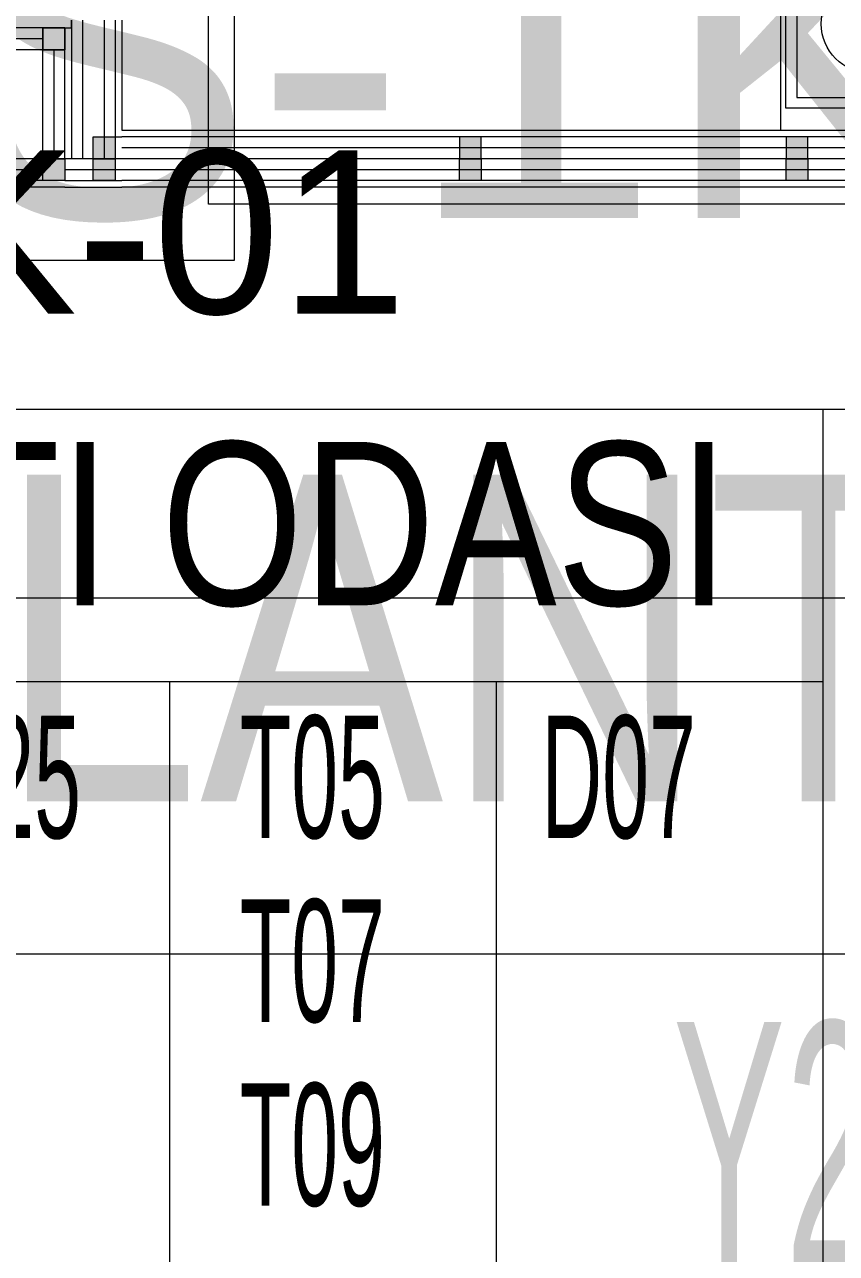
# Model space of a CAD drawing. Extents: x -9058 to 11890, y 0 to 4205.
# Drawn here: x 9631.2 to 9780.3, y 3164.1 to 3389.7 of the extents above; entities that cross this region are included whole.
import ezdxf
from ezdxf.enums import TextEntityAlignment as Align

# ---------------------------------------------------------------- set-up
doc = ezdxf.new("R2010")
doc.units = 0
doc.header["$MEASUREMENT"] = 0
doc.layers.get('0').update_dxf_attribs({"color": 9, "lineweight": 9})
for name, color, linetype, lineweight in [('10', 9, 'Continuous', 9), ('40A', 9, 'Continuous', 9), ('M-TEFRIS2-015', 129, 'Continuous', 9), ('M-TEFRIS2-015 @ 10 (1)', 129, 'Continuous', 9), ('M-TEFRIS2-015 @ 10 (2)', 129, 'Continuous', 9), ('M-TEFRIS2-015 @ 20', 129, 'Continuous', 9)]:
    doc.layers.add(name, color=color, linetype=linetype, lineweight=lineweight)
doc.styles.add('Arial', font='arial.ttf', dxfattribs={"height": 2.5})
doc.styles.add('MuuM_TEXT-STANDART', font='ARIALN.TTF')

# ---------------------------------------------------------------- blocks, each defined once
blk = doc.blocks.new('m-mu-ocak01-p')
for points in [[(-16.5, 5), (-16.5, 65), (14.5, 65), (14.5, 5)], [(12.5, 36), (12.5, 63), (-14.5, 63), (-14.5, 36)], [(12.5, 34), (12.5, 7), (-14.5, 7), (-14.5, 34)]]:
    blk.add_lwpolyline(points, close=True)
for centre in [(-1, 49.5), (-1, 20.5)]:
    blk.add_circle(centre, 9)
blk.add_point((-1, 0))
blk = doc.blocks.new('prf-10x10')
h = blk.add_hatch(color=255)
h.dxf.hatch_style = 1
h.paths.add_polyline_path([(-5, -5), (5, -5), (5, 5), (-5, 5)])
at = {"layer": '10'}
blk.add_lwpolyline([(-5, -5), (5, -5), (5, 5), (-5, 5)], close=True, dxfattribs=at)
blk = doc.blocks.new('0a_roomno2')
blk.add_lwpolyline([(30, -16), (0, -16), (0, 0), (30, 0)], close=True)
for points in [[(0, 0), (30, 0)], [(0, -5), (30, -5)], [(12, -5), (12, -16)], [(18, -5), (18, -16)], [(24, -5), (24, -16)]]:
    blk.add_lwpolyline(points)
at = {"layer": '40A'}
blk.add_lwpolyline([(0, 0), (30, 0)], dxfattribs=at)
at = {"style": 'Arial'}
blk.add_attdef('ODANO', (0, 1.505), '', height=3, dxfattribs=at)
blk.add_attdef('MEKANADI', text='', height=3, dxfattribs=at).set_placement((0.525, -4.75), align=Align.BOTTOM_LEFT)
at = {"style": 'MuuM_TEXT-STANDART', "width": 0.6}
for tag, p in [('YER01', (15, -7)), ('TAVAN01', (20.625, -7)), ('DUVAR01', (26.25, -7)), ('YER02', (15, -10.375)), ('TAVAN02', (20.625, -10.375)), ('DUVAR02', (26.25, -10.375)), ('YER03', (15, -13.75)), ('TAVAN03', (20.625, -13.75)), ('DUVAR03', (26.25, -13.75))]:
    blk.add_attdef(tag, text='', height=2.25, dxfattribs=at).set_placement(p, align=Align.MIDDLE_CENTER)
at = {"style": 'MuuM_TEXT-STANDART'}
blk.add_attdef('M2', text='', height=2.25, dxfattribs=at).set_placement((1.323, -7.805), align=Align.MIDDLE_LEFT)
at = {"style": 'MuuM_TEXT-STANDART', "width": 0.6}
blk.add_attdef('TEMIZTAVANYUKSEKLIGI', text='', height=2.25, dxfattribs=at).set_placement((2.7, -13.162), align=Align.MIDDLE_LEFT)
blk = doc.blocks.new('*U678')
at = {"layer": 'M-TEFRIS2-015 @ 20', "xscale": 20, "yscale": 20, "zscale": 20}
blk.add_blockref('0a_roomno2', (9664.96, 3676.76), dxfattribs=at)
blk = doc.blocks.new('*U679')
at = {"layer": 'M-TEFRIS2-015 @ 10 (1)'}
ref = blk.add_blockref('0a_roomno2', (9477.8, 3319.13), dxfattribs=dict(at, xscale=10, yscale=10, zscale=10))
ref.add_attrib('ODANO', ' PRS-1K-01', (9477.8, 3336.68), dxfattribs={"layer": '0', "height": 30, "style": 'Arial'})
ref.add_attrib('MEKANADI', 'TOPLANTI ODASI', dxfattribs={"layer": '0', "height": 30, "style": 'Arial', "width": 0.8}).set_placement((9483.05, 3274.13), align=Align.BOTTOM_LEFT)
ref.add_attrib('YER01', 'Y25', dxfattribs={"layer": '0', "height": 22.5, "style": 'MuuM_TEXT-STANDART', "width": 0.6}).set_placement((9627.8, 3251.63), align=Align.MIDDLE_CENTER)
ref.add_attrib('TAVAN01', 'T05', dxfattribs={"layer": '0', "height": 22.5, "style": 'MuuM_TEXT-STANDART', "width": 0.6}).set_placement((9684.05, 3251.63), align=Align.MIDDLE_CENTER)
ref.add_attrib('DUVAR01', 'D07', dxfattribs={"layer": '0', "height": 22.5, "style": 'MuuM_TEXT-STANDART', "width": 0.6}).set_placement((9740.3, 3251.63), align=Align.MIDDLE_CENTER)
ref.add_attrib('TAVAN02', 'T07', dxfattribs={"layer": '0', "height": 22.5, "style": 'MuuM_TEXT-STANDART', "width": 0.6}).set_placement((9684.05, 3217.88), align=Align.MIDDLE_CENTER)
ref.add_attrib('TAVAN03', 'T09', dxfattribs={"layer": '0', "height": 22.5, "style": 'MuuM_TEXT-STANDART', "width": 0.6}).set_placement((9684.05, 3184.13), align=Align.MIDDLE_CENTER)
at = {"layer": 'M-TEFRIS2-015 @ 10 (2)'}
ref = blk.add_blockref('0a_roomno2', (9477.8, 3319.13), dxfattribs=dict(at, xscale=10, yscale=10, zscale=10))
ref.add_attrib('ODANO', ' PRS-1K-01', (9477.8, 3336.68), dxfattribs={"layer": '0', "height": 30, "style": 'Arial'})
ref.add_attrib('MEKANADI', 'TOPLANTI ODASI', dxfattribs={"layer": '0', "height": 30, "style": 'Arial', "width": 0.8}).set_placement((9483.05, 3274.13), align=Align.BOTTOM_LEFT)
ref.add_attrib('YER01', 'Y25', dxfattribs={"layer": '0', "height": 22.5, "style": 'MuuM_TEXT-STANDART', "width": 0.6}).set_placement((9627.8, 3251.63), align=Align.MIDDLE_CENTER)
ref.add_attrib('TAVAN01', 'T05', dxfattribs={"layer": '0', "height": 22.5, "style": 'MuuM_TEXT-STANDART', "width": 0.6}).set_placement((9684.05, 3251.63), align=Align.MIDDLE_CENTER)
ref.add_attrib('DUVAR01', 'D07', dxfattribs={"layer": '0', "height": 22.5, "style": 'MuuM_TEXT-STANDART', "width": 0.6}).set_placement((9740.3, 3251.63), align=Align.MIDDLE_CENTER)
ref.add_attrib('TAVAN02', 'T07', dxfattribs={"layer": '0', "height": 22.5, "style": 'MuuM_TEXT-STANDART', "width": 0.6}).set_placement((9684.05, 3217.88), align=Align.MIDDLE_CENTER)
ref.add_attrib('TAVAN03', 'T09', dxfattribs={"layer": '0', "height": 22.5, "style": 'MuuM_TEXT-STANDART', "width": 0.6}).set_placement((9684.05, 3184.13), align=Align.MIDDLE_CENTER)
at = {"layer": 'M-TEFRIS2-015 @ 20'}
ref = blk.add_blockref('0a_roomno2', (9477.8, 3319.13), dxfattribs=dict(at, xscale=20, yscale=20, zscale=20))
ref.add_attrib('ODANO', ' PRS-1K-01', (9477.8, 3354.23), dxfattribs={"layer": '0', "height": 60, "style": 'Arial'})
ref.add_attrib('MEKANADI', 'TOPLANTI ODASI', dxfattribs={"layer": '0', "height": 60, "style": 'Arial', "width": 0.8}).set_placement((9488.3, 3229.13), align=Align.BOTTOM_LEFT)
ref.add_attrib('YER01', 'Y25', dxfattribs={"layer": '0', "height": 45, "style": 'MuuM_TEXT-STANDART', "width": 0.6}).set_placement((9777.8, 3184.13), align=Align.MIDDLE_CENTER)

msp = doc.modelspace()

# ---------------------------------------------------------------- hatches: boundary and pattern name
at = {"layer": 'M-TEFRIS2-015'}
h = msp.add_hatch(color=256, dxfattribs=at)
h.dxf.hatch_style = 1
h.paths.add_polyline_path([(9634.56, 3385.12), (9638.56, 3385.12), (9638.56, 3389.12), (9634.56, 3389.12)])
h = msp.add_hatch(color=256, dxfattribs=at)
h.dxf.hatch_style = 1
h.paths.add_polyline_path([(9711.06, 3365.12), (9715.06, 3365.12), (9715.06, 3369.12), (9711.06, 3369.12)])
h = msp.add_hatch(color=256, dxfattribs=at)
h.dxf.hatch_style = 1
h.paths.add_polyline_path([(9771.06, 3365.12), (9775.06, 3365.12), (9775.06, 3369.12), (9771.06, 3369.12)])
h = msp.add_hatch(color=256, dxfattribs=at)
h.dxf.hatch_style = 1
h.paths.add_polyline_path([(9634.56, 3361.12), (9638.56, 3361.12), (9638.56, 3365.12), (9634.56, 3365.12)])
h = msp.add_hatch(color=256, dxfattribs=at)
h.dxf.hatch_style = 1
h.paths.add_polyline_path([(9711.06, 3361.12), (9715.06, 3361.12), (9715.06, 3365.12), (9711.06, 3365.12)])
h = msp.add_hatch(color=256, dxfattribs=at)
h.dxf.hatch_style = 1
h.paths.add_polyline_path([(9771.06, 3361.12), (9775.06, 3361.12), (9775.06, 3365.12), (9771.06, 3365.12)])

# ---------------------------------------------------------------- linework, layer by layer
for points in [[(9308.1, 3651.73), (9669.69, 3651.73), (9669.69, 3346.4), (9308.1, 3346.4)], [(9833.06, 3635.37), (9770.06, 3635.37), (9770.06, 3370.37), (9833.06, 3370.37)]]:
    msp.add_lwpolyline(points, close=True, dxfattribs=at)
for points in [[(9638.56, 3389.12), (9345.06, 3389.12)], [(9634.56, 3385.12), (9638.56, 3385.12), (9638.56, 3389.12), (9634.56, 3389.12), (9634.56, 3385.12)], [(9638.56, 3389.12), (9639.81, 3389.12), (9639.81, 3390.57)], [(9639.81, 3390.57), (9639.81, 3365.12)], [(9641.81, 3390.57), (9641.81, 3365.12)], [(9645.81, 3390.57), (9645.81, 3365.12), (9645.81, 3365.12)], [(9647.81, 3390.57), (9647.81, 3369.12), (9649.06, 3369.12)], [(9649.06, 3390.57), (9649.06, 3370.37)], [(9634.56, 3387.12), (9345.06, 3387.12)], [(9638.56, 3385.12), (9345.06, 3385.12)], [(9634.56, 3365.12), (9634.56, 3385.12)], [(9634.56, 3365.12), (9634.56, 3385.12)], [(9636.56, 3385.12), (9636.56, 3365.12)], [(9638.56, 3365.12), (9638.56, 3385.12)], [(9638.56, 3365.12), (9638.56, 3385.12)], [(9649.06, 3370.37), (9835.06, 3370.37)], [(9835.06, 3369.12), (9649.06, 3369.12)], [(9711.06, 3365.12), (9715.06, 3365.12), (9715.06, 3369.12), (9711.06, 3369.12), (9711.06, 3365.12)], [(9771.06, 3365.12), (9775.06, 3365.12), (9775.06, 3369.12), (9771.06, 3369.12), (9771.06, 3365.12)], [(9831.06, 3367.12), (9649.06, 3367.12)], [(9638.56, 3365.12), (9345.06, 3365.12)], [(9638.56, 3361.12), (9634.56, 3361.12), (9634.56, 3365.12), (9638.56, 3365.12), (9638.56, 3361.12)], [(9649.06, 3365.12), (9638.56, 3365.12)], [(9835.06, 3365.12), (9649.06, 3365.12)], [(9835.06, 3365.12), (9649.06, 3365.12)], [(9715.06, 3361.12), (9711.06, 3361.12), (9711.06, 3365.12), (9715.06, 3365.12), (9715.06, 3361.12)], [(9775.06, 3361.12), (9771.06, 3361.12), (9771.06, 3365.12), (9775.06, 3365.12), (9775.06, 3361.12)], [(9345.06, 3363.12), (9634.56, 3363.12)], [(9638.56, 3363.12), (9649.06, 3363.12)], [(9638.56, 3363.12), (9649.06, 3363.12)], [(9649.06, 3363.12), (9831.06, 3363.12)], [(9638.56, 3361.12), (9345.06, 3361.12)], [(9638.56, 3359.87), (9345.06, 3359.87)], [(9638.56, 3361.12), (9649.06, 3361.12)], [(9638.56, 3361.12), (9649.06, 3361.12)], [(9638.56, 3361.12), (9649.06, 3361.12)], [(9638.56, 3361.12), (9649.06, 3361.12)], [(9638.56, 3359.87), (9649.06, 3359.87)], [(9638.56, 3359.87), (9649.06, 3359.87)], [(9835.06, 3361.12), (9649.06, 3361.12)], [(9835.06, 3359.87), (9649.06, 3359.87)], [(10001.36, 3284.43), (9397.06, 3284.43)]]:
    msp.add_lwpolyline(points, dxfattribs=at)

# ---------------------------------------------------------------- block references
at = {"layer": 'M-TEFRIS2-015', "color": 6}
for name in ['*U678', '*U679']:
    msp.add_blockref(name, (0, 0), dxfattribs=at)
at = {"layer": 'M-TEFRIS2-015', "rotation": 90}
msp.add_blockref('m-mu-ocak01-p', (9836.01, 3390.87), dxfattribs=at)
at = {"layer": 'M-TEFRIS2-015', "extrusion": (0, 0, -1), "xscale": 0.4, "yscale": 0.4, "zscale": -1, "rotation": 270}
for p in [(-9636.56, 3387.12), (-9645.81, 3367.12), (-9636.56, 3363.12), (-9645.81, 3363.12)]:
    msp.add_blockref('prf-10x10', p, dxfattribs=at)

doc.saveas('drawing.dxf')
